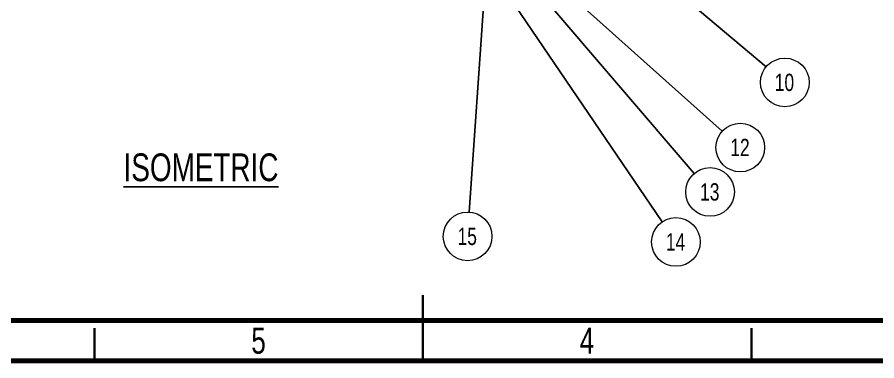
# Model space of a CAD drawing. Header units: millimetres. Extents: x 122 to 2816, y -707 to 556.
# Drawn here: x 2554.3 to 2685.2, y 86.4 to 138.8 of the extents above; entities that cross this region are included whole.
import ezdxf

# ---------------------------------------------------------------- set-up
doc = ezdxf.new("R2010")
doc.units = ezdxf.units.MM
doc.layers.add('FORMAT', color=7, linetype='Continuous')
doc.styles.add('SLDTEXTSTYLE7', font='TXT', dxfattribs={"width": 0.75})
doc.dimstyles.new('SLDDIMSTYLE0', dxfattribs={"dimtxt": 2.5, "dimasz": 1.852083, "dimexe": 0, "dimexo": 0.625, "dimgap": 0, "dimtad": 1, "dimdec": 0, "dimrnd": 1e-09, "dimtxsty": 'Standard', "dimsah": 1, "dimcen": 2.5, "dimazin": 3, "dimtfac": 1.852083, "dimtdec": 0, "dimtmove": 0, "dimatfit": 3, "dimfrac": 2})
doc.dimstyles.new('SLDDIMSTYLE1', dxfattribs={"dimtxt": 2.5, "dimasz": 0.569872, "dimexe": 0, "dimexo": 0.625, "dimgap": 0, "dimtad": 1, "dimdec": 0, "dimrnd": 1e-09, "dimtxsty": 'Standard', "dimblk1": 'DOT', "dimblk2": 'DOT', "dimsah": 1, "dimcen": 2.5, "dimazin": 3, "dimtfac": 0.569872, "dimtdec": 0, "dimtmove": 0, "dimatfit": 3, "dimldrblk": 'DOT', "dimfrac": 2})

# ---------------------------------------------------------------- blocks, each defined once
blk = doc.blocks.new('SW_NOTE_0_61')
at = {"color": 0, "linetype": 'Continuous', "lineweight": 0}
blk.add_circle((2.84, -2.39), 3.71, dxfattribs=at)
at = {"color": 0, "linetype": 'Continuous', "lineweight": 0, "insert": (2.78, -1.06), "char_height": 2.646, "attachment_point": 2, "style": 'SLDTEXTSTYLE7'}
blk.add_mtext('10', dxfattribs=at)
blk = doc.blocks.new('_Dot')
at = {"color": 0, "linetype": 'ByBlock', "lineweight": -2}
blk.add_line((-0.5, 0), (-1, 0), dxfattribs=at)
at = {"color": 0, "linetype": 'ByBlock', "const_width": 0.5}
blk.add_lwpolyline([(-0.25, 0, 1), (0.25, 0, 1)], format="xyb", close=True, dxfattribs=at)
blk = doc.blocks.new('SW_NOTE_0_62')
at = {"color": 0, "linetype": 'Continuous', "lineweight": 0}
blk.add_circle((2.76, -2.48), 3.71, dxfattribs=at)
at = {"color": 0, "linetype": 'Continuous', "lineweight": 0, "insert": (2.71, -1.15), "char_height": 2.646, "attachment_point": 2, "style": 'SLDTEXTSTYLE7'}
blk.add_mtext('12', dxfattribs=at)
blk = doc.blocks.new('SW_NOTE_0_63')
at = {"color": 0, "linetype": 'Continuous', "lineweight": 0}
blk.add_circle((2.41, -2.82), 3.71, dxfattribs=at)
at = {"color": 0, "linetype": 'Continuous', "lineweight": 0, "insert": (2.36, -1.49), "char_height": 2.646, "attachment_point": 2, "style": 'SLDTEXTSTYLE7'}
blk.add_mtext('13', dxfattribs=at)
blk = doc.blocks.new('SW_NOTE_0_65')
at = {"color": 0, "linetype": 'Continuous', "lineweight": 0}
blk.add_circle((2.08, -3.07), 3.71, dxfattribs=at)
at = {"color": 0, "linetype": 'Continuous', "lineweight": 0, "insert": (2.03, -1.74), "char_height": 2.646, "attachment_point": 2, "style": 'SLDTEXTSTYLE7'}
blk.add_mtext('14', dxfattribs=at)
blk = doc.blocks.new('SW_NOTE_0_66')
at = {"color": 0, "linetype": 'Continuous', "lineweight": 0}
blk.add_circle((-0.26, -3.7), 3.71, dxfattribs=at)
at = {"color": 0, "linetype": 'Continuous', "lineweight": 0, "insert": (-0.31, -2.37), "char_height": 2.646, "attachment_point": 2, "style": 'SLDTEXTSTYLE7'}
blk.add_mtext('15', dxfattribs=at)

msp = doc.modelspace()

# ---------------------------------------------------------------- linework, layer by layer
at = {"color": 7, "linetype": 'Continuous', "lineweight": 35}
for p, q in [((2616.103329, 86.395281), (2616.103329, 96.397281)), ((2566.103329, 91.396281), (2566.103329, 86.396281)), ((2616.103329, 91.396281), (2616.103329, 86.396281)), ((2666.103329, 91.396281), (2666.103329, 86.396281))]:
    msp.add_line(p, q, dxfattribs=at)
at = {"color": 7, "linetype": 'Continuous', "lineweight": 70}
for p, q in [((2810.505801, 92.529806), (2421.103329, 92.529806)), ((2816.103329, 86.396281), (2416.103329, 86.396281))]:
    msp.add_line(p, q, dxfattribs=at)

# ---------------------------------------------------------------- block references
at = {"color": 7, "linetype": 'Continuous', "lineweight": 0}
for name, p in [('SW_NOTE_0_61', (2668.363837, 131.253649)), ('SW_NOTE_0_62', (2661.658583, 121.411832)), ('SW_NOTE_0_63', (2657.409868, 114.975553)), ('SW_NOTE_0_66', (2623.150806, 109.076476)), ('SW_NOTE_0_65', (2652.530907, 107.597741))]:
    msp.add_blockref(name, p, dxfattribs=at)

# ---------------------------------------------------------------- texts
at = {"color": 7, "linetype": 'Continuous', "lineweight": 0, "char_height": 3.96875, "attachment_point": 2, "style": 'SLDTEXTSTYLE7'}
for s, insert in [('5', (2591.063366, 91.456435)), ('4', (2641.063366, 91.456435))]:
    msp.add_mtext(s, dxfattribs=dict(at, insert=insert))
at = {"layer": 'FORMAT', "insert": (2570.50903, 118.033261), "char_height": 4.23333333, "attachment_point": 1, "style": 'SLDTEXTSTYLE7'}
msp.add_mtext('\\LISOMETRIC', dxfattribs=at)

# ---------------------------------------------------------------- leaders
at = {"color": 7, "linetype": 'Continuous', "lineweight": 0}
for points, dimstyle in [([(2643.072537, 152.582619), (2668.363837, 131.253649)], 'SLDDIMSTYLE1'), ([(2626.982801, 150.587966), (2657.409868, 114.975553)], 'SLDDIMSTYLE1'), ([(2630.668623, 149.21058), (2661.658583, 121.411832)], 'SLDDIMSTYLE1'), ([(2625.639067, 145.095015), (2623.150806, 109.076476)], 'SLDDIMSTYLE0'), ([(2627.287054, 144.799933), (2652.530907, 107.597741)], 'SLDDIMSTYLE0')]:
    msp.add_leader(points, dimstyle=dimstyle, dxfattribs=at)

doc.saveas('drawing.dxf')
